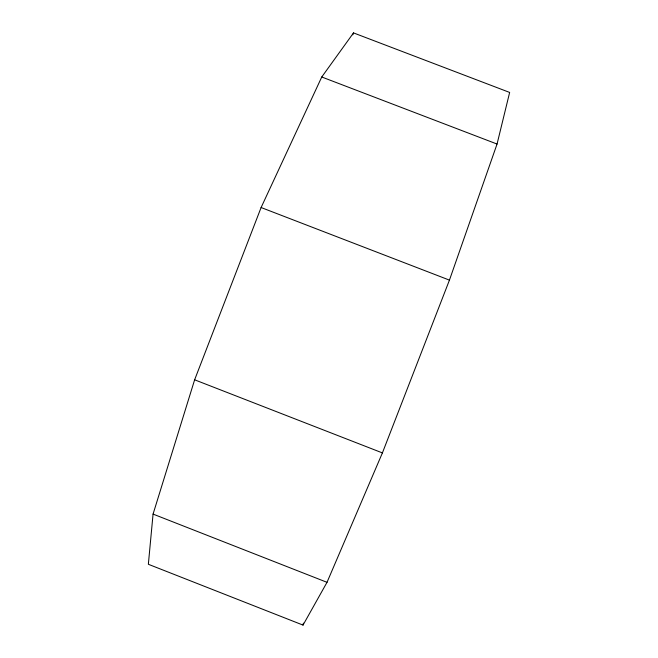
<?xml version="1.0" encoding="UTF-8"?>
<svg xmlns="http://www.w3.org/2000/svg" width="658" height="658" viewBox="0 0 658 658"><rect width="100%" height="100%" fill="white"/><g stroke="black" fill="none" stroke-linecap="round" stroke-linejoin="round"><path stroke-width="0.99" d="M153.067 514.095L148.354 564.276L303.025 625.1L327.018 582.322L382.405 452.91L449.447 280.119L497.053 144.044L509.646 92.441L353.511 32.9L321.754 76.994L261.103 207.525L194.628 379.806L153.067 514.095L327.018 582.322M303.025 625.1L303.404 623.118M352.82 34.825L353.511 32.9M321.754 76.994L497.053 144.044M261.103 207.525L449.447 280.119M194.628 379.806L382.405 452.91"/></g></svg>
